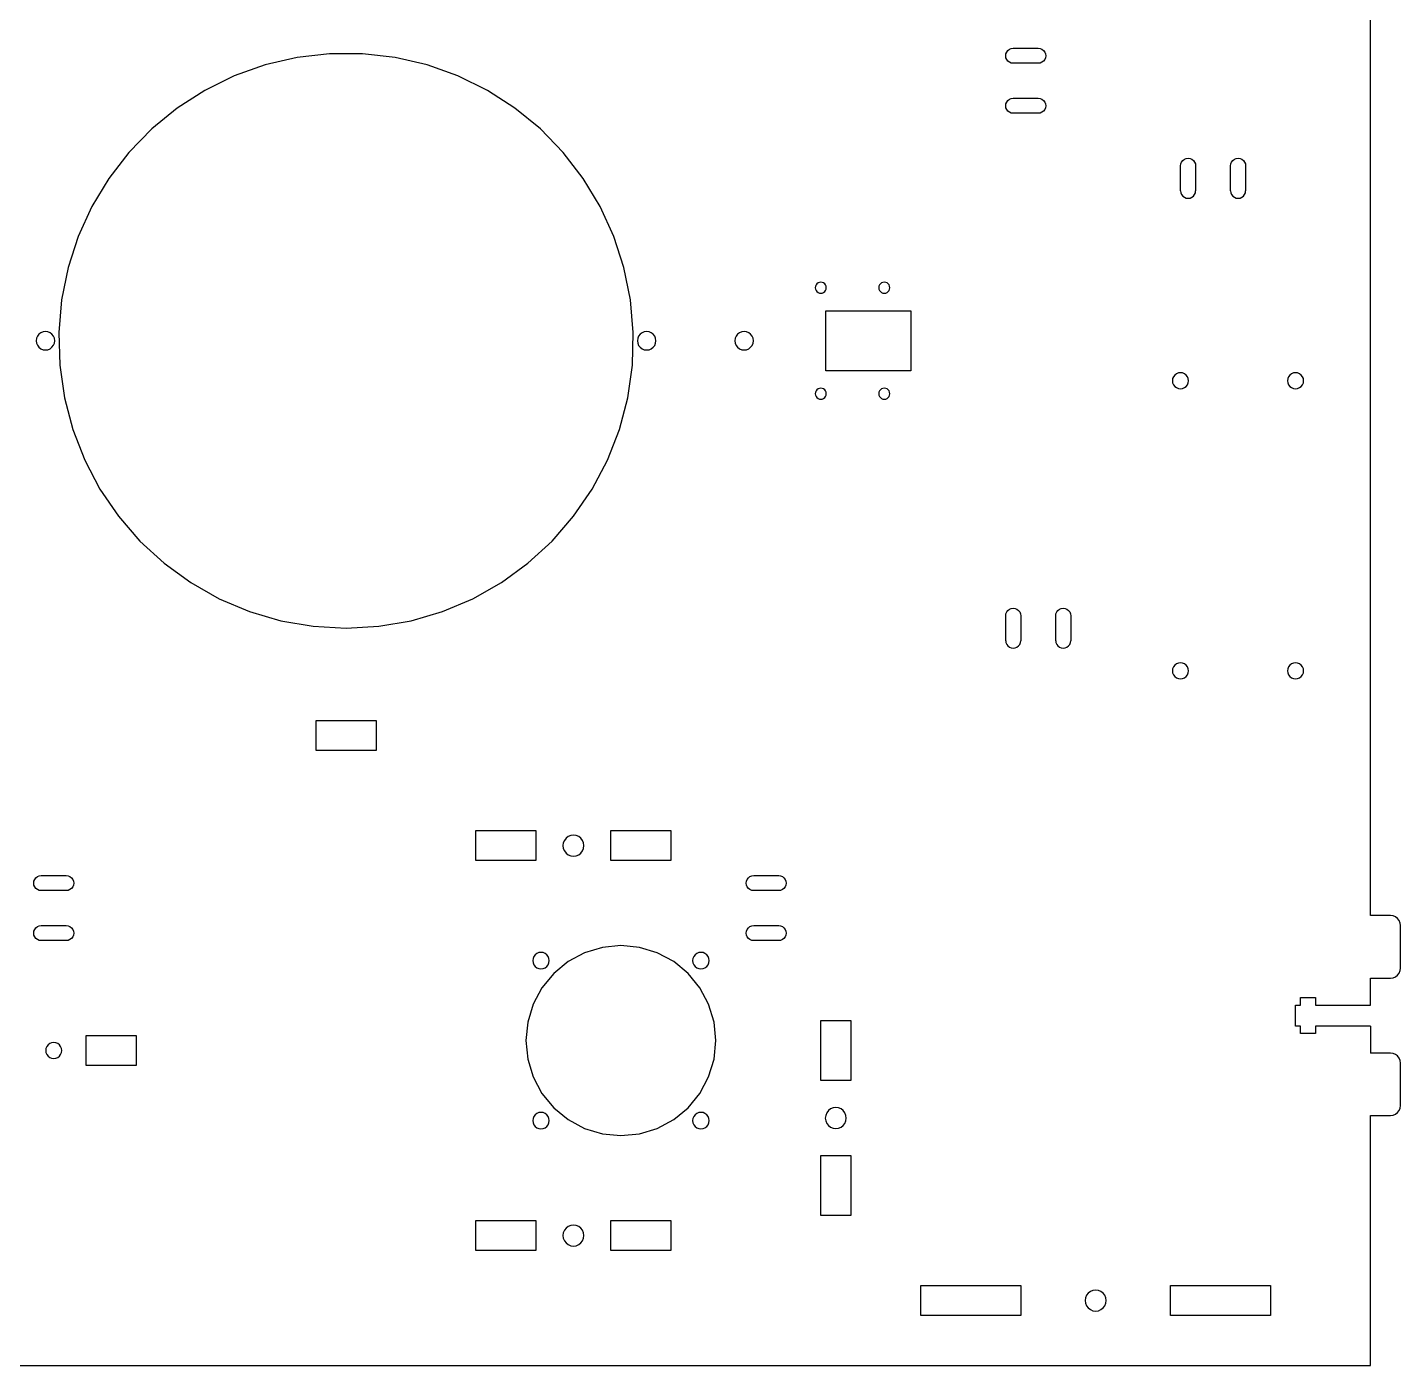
# Model space of a CAD drawing. Header units: metres. Extents: x 1328 to 1750, y -1560 to -1144.
# Drawn here: x 1475.1 to 1749.9, y -1559.9 to -1292.3 of the extents above; entities that cross this region are included whole.
import ezdxf

# ---------------------------------------------------------------- set-up
doc = ezdxf.new("R2010")
doc.units = ezdxf.units.M

msp = doc.modelspace()

# ---------------------------------------------------------------- linework, layer by layer
for p, q in [((1743.9, -1469.92, 0), (1743.9, -1239.92, 0)), ((1671.34, -1296.86, 0), (1671.65, -1296.62, 0)), ((1671.65, -1296.62, 0), (1672.01, -1296.47, 0)), ((1672.01, -1296.47, 0), (1672.4, -1296.42, 0)), ((1672.4, -1296.42, 0), (1677.4, -1296.42, 0)), ((1677.4, -1296.42, 0), (1677.79, -1296.47, 0)), ((1677.79, -1296.47, 0), (1678.15, -1296.62, 0)), ((1678.15, -1296.62, 0), (1678.46, -1296.86, 0)), ((1529.09, -1298.26, 0), (1522.7, -1299.75, 0)), ((1535.62, -1297.51, 0), (1529.09, -1298.26, 0)), ((1542.18, -1297.51, 0), (1535.62, -1297.51, 0)), ((1548.71, -1298.26, 0), (1542.18, -1297.51, 0)), ((1555.1, -1299.75, 0), (1548.71, -1298.26, 0)), ((1670.9, -1297.92, 0), (1670.95, -1297.53, 0)), ((1670.95, -1298.31, 0), (1670.9, -1297.92, 0)), ((1670.95, -1297.53, 0), (1671.1, -1297.17, 0)), ((1671.1, -1298.67, 0), (1670.95, -1298.31, 0)), ((1671.1, -1297.17, 0), (1671.34, -1296.86, 0)), ((1671.34, -1298.98, 0), (1671.1, -1298.67, 0)), ((1671.65, -1299.22, 0), (1671.34, -1298.98, 0)), ((1672.01, -1299.37, 0), (1671.65, -1299.22, 0)), ((1672.4, -1299.42, 0), (1672.01, -1299.37, 0)), ((1677.4, -1299.42, 0), (1672.4, -1299.42, 0)), ((1677.79, -1299.37, 0), (1677.4, -1299.42, 0)), ((1678.15, -1299.22, 0), (1677.79, -1299.37, 0)), ((1678.46, -1298.98, 0), (1678.15, -1299.22, 0)), ((1678.46, -1296.86, 0), (1678.7, -1297.17, 0)), ((1678.7, -1298.67, 0), (1678.46, -1298.98, 0)), ((1678.7, -1297.17, 0), (1678.85, -1297.53, 0)), ((1678.85, -1298.31, 0), (1678.7, -1298.67, 0)), ((1678.85, -1297.53, 0), (1678.9, -1297.92, 0)), ((1678.9, -1297.92, 0), (1678.85, -1298.31, 0)), ((1516.52, -1301.95, 0), (1510.63, -1304.85, 0)), ((1522.7, -1299.75, 0), (1516.52, -1301.95, 0)), ((1561.28, -1301.95, 0), (1555.1, -1299.75, 0)), ((1567.17, -1304.85, 0), (1561.28, -1301.95, 0)), ((1510.63, -1304.85, 0), (1505.1, -1308.4, 0)), ((1572.7, -1308.4, 0), (1567.17, -1304.85, 0)), ((1670.9, -1307.92, 0), (1670.95, -1307.53, 0)), ((1670.95, -1307.53, 0), (1671.1, -1307.17, 0)), ((1671.1, -1307.17, 0), (1671.34, -1306.86, 0)), ((1671.34, -1306.86, 0), (1671.65, -1306.62, 0)), ((1671.65, -1306.62, 0), (1672.01, -1306.47, 0)), ((1672.01, -1306.47, 0), (1672.4, -1306.42, 0)), ((1672.4, -1306.42, 0), (1677.4, -1306.42, 0)), ((1677.4, -1306.42, 0), (1677.79, -1306.47, 0)), ((1677.79, -1306.47, 0), (1678.15, -1306.62, 0)), ((1678.15, -1306.62, 0), (1678.46, -1306.86, 0)), ((1678.46, -1306.86, 0), (1678.7, -1307.17, 0)), ((1678.7, -1307.17, 0), (1678.85, -1307.53, 0)), ((1678.85, -1307.53, 0), (1678.9, -1307.92, 0)), ((1505.1, -1308.4, 0), (1500.02, -1312.55, 0)), ((1577.78, -1312.55, 0), (1572.7, -1308.4, 0)), ((1670.95, -1308.31, 0), (1670.9, -1307.92, 0)), ((1671.1, -1308.67, 0), (1670.95, -1308.31, 0)), ((1671.34, -1308.98, 0), (1671.1, -1308.67, 0)), ((1671.65, -1309.22, 0), (1671.34, -1308.98, 0)), ((1672.01, -1309.37, 0), (1671.65, -1309.22, 0)), ((1672.4, -1309.42, 0), (1672.01, -1309.37, 0)), ((1677.4, -1309.42, 0), (1672.4, -1309.42, 0)), ((1677.79, -1309.37, 0), (1677.4, -1309.42, 0)), ((1678.15, -1309.22, 0), (1677.79, -1309.37, 0)), ((1678.46, -1308.98, 0), (1678.15, -1309.22, 0)), ((1678.7, -1308.67, 0), (1678.46, -1308.98, 0)), ((1678.85, -1308.31, 0), (1678.7, -1308.67, 0)), ((1678.9, -1307.92, 0), (1678.85, -1308.31, 0)), ((1500.02, -1312.55, 0), (1495.44, -1317.26, 0)), ((1582.36, -1317.26, 0), (1577.78, -1312.55, 0)), ((1495.44, -1317.26, 0), (1491.44, -1322.46)), ((1586.36, -1322.46, 0), (1582.36, -1317.26, 0)), ((1706.34, -1318.86, 0), (1706.65, -1318.62, 0)), ((1706.65, -1318.62, 0), (1707.01, -1318.47, 0)), ((1707.01, -1318.47, 0), (1707.4, -1318.42, 0)), ((1707.4, -1318.42, 0), (1707.79, -1318.47, 0)), ((1707.79, -1318.47, 0), (1708.15, -1318.62, 0)), ((1708.15, -1318.62, 0), (1708.46, -1318.86, 0)), ((1716.34, -1318.86, 0), (1716.65, -1318.62, 0)), ((1716.65, -1318.62, 0), (1717.01, -1318.47, 0)), ((1717.01, -1318.47, 0), (1717.4, -1318.42, 0)), ((1717.4, -1318.42, 0), (1717.79, -1318.47, 0)), ((1717.79, -1318.47, 0), (1718.15, -1318.62, 0)), ((1718.15, -1318.62, 0), (1718.46, -1318.86, 0)), ((1705.9, -1319.92, 0), (1705.95, -1319.53, 0)), ((1705.9, -1324.92, 0), (1705.9, -1319.92, 0)), ((1705.95, -1319.53, 0), (1706.1, -1319.17, 0)), ((1706.1, -1319.17, 0), (1706.34, -1318.86, 0)), ((1708.46, -1318.86, 0), (1708.7, -1319.17, 0)), ((1708.7, -1319.17, 0), (1708.85, -1319.53, 0)), ((1708.85, -1319.53, 0), (1708.9, -1319.92, 0)), ((1708.9, -1319.92, 0), (1708.9, -1324.92, 0)), ((1715.9, -1319.92, 0), (1715.95, -1319.53, 0)), ((1715.9, -1324.92, 0), (1715.9, -1319.92, 0)), ((1715.95, -1319.53, 0), (1716.1, -1319.17, 0)), ((1716.1, -1319.17, 0), (1716.34, -1318.86, 0)), ((1718.46, -1318.86, 0), (1718.7, -1319.17, 0)), ((1718.7, -1319.17, 0), (1718.85, -1319.53, 0)), ((1718.85, -1319.53, 0), (1718.9, -1319.92, 0)), ((1718.9, -1319.92, 0), (1718.9, -1324.92, 0)), ((1491.44, -1322.46), (1488.05, -1328.08)), ((1589.75, -1328.08, 0), (1586.36, -1322.46, 0)), ((1705.9, -1324.92, 0), (1705.95, -1325.31, 0)), ((1705.95, -1325.31, 0), (1706.1, -1325.67, 0)), ((1706.1, -1325.67, 0), (1706.34, -1325.98, 0)), ((1706.34, -1325.98, 0), (1706.65, -1326.22, 0)), ((1706.65, -1326.22, 0), (1707.01, -1326.37, 0)), ((1707.01, -1326.37, 0), (1707.4, -1326.42, 0)), ((1707.4, -1326.42, 0), (1707.79, -1326.37, 0)), ((1707.79, -1326.37, 0), (1708.15, -1326.22, 0)), ((1708.15, -1326.22, 0), (1708.46, -1325.98, 0)), ((1708.46, -1325.98, 0), (1708.7, -1325.67, 0)), ((1708.7, -1325.67, 0), (1708.85, -1325.31, 0)), ((1708.85, -1325.31, 0), (1708.9, -1324.92, 0)), ((1715.9, -1324.92, 0), (1715.95, -1325.31, 0)), ((1715.95, -1325.31, 0), (1716.1, -1325.67, 0)), ((1716.1, -1325.67, 0), (1716.34, -1325.98, 0)), ((1716.34, -1325.98, 0), (1716.65, -1326.22, 0)), ((1716.65, -1326.22, 0), (1717.01, -1326.37, 0)), ((1717.01, -1326.37, 0), (1717.4, -1326.42, 0)), ((1717.4, -1326.42, 0), (1717.79, -1326.37, 0)), ((1717.79, -1326.37, 0), (1718.15, -1326.22, 0)), ((1718.15, -1326.22, 0), (1718.46, -1325.98, 0)), ((1718.46, -1325.98, 0), (1718.7, -1325.67, 0)), ((1718.7, -1325.67, 0), (1718.85, -1325.31, 0)), ((1718.85, -1325.31, 0), (1718.9, -1324.92, 0)), ((1488.05, -1328.08), (1485.32, -1334.06)), ((1592.48, -1334.06, 0), (1589.75, -1328.08, 0)), ((1485.32, -1334.06), (1483.29, -1340.3)), ((1594.51, -1340.3, 0), (1592.48, -1334.06, 0)), ((1483.29, -1340.3), (1481.99, -1346.73)), ((1595.81, -1346.73, 0), (1594.51, -1340.3, 0)), ((1633.35, -1343.36, 0), (1633.12, -1343.54, 0)), ((1633.62, -1343.25, 0), (1633.35, -1343.36, 0)), ((1633.9, -1343.22, 0), (1633.62, -1343.25, 0)), ((1634.18, -1343.25, 0), (1633.9, -1343.22, 0)), ((1634.45, -1343.36, 0), (1634.18, -1343.25, 0)), ((1634.68, -1343.54, 0), (1634.45, -1343.36, 0)), ((1646.05, -1343.36, 0), (1645.82, -1343.54, 0)), ((1646.32, -1343.25, 0), (1646.05, -1343.36, 0)), ((1646.6, -1343.22, 0), (1646.32, -1343.25, 0)), ((1646.88, -1343.25, 0), (1646.6, -1343.22, 0)), ((1647.15, -1343.36, 0), (1646.88, -1343.25, 0)), ((1647.38, -1343.54, 0), (1647.15, -1343.36, 0)), ((1632.84, -1344.03, 0), (1632.8, -1344.32, 0)), ((1632.8, -1344.32, 0), (1632.84, -1344.6, 0)), ((1632.95, -1343.77, 0), (1632.84, -1344.03, 0)), ((1632.84, -1344.6, 0), (1632.95, -1344.87, 0)), ((1633.12, -1343.54, 0), (1632.95, -1343.77, 0)), ((1632.95, -1344.87, 0), (1633.12, -1345.09, 0)), ((1633.12, -1345.09, 0), (1633.35, -1345.27, 0)), ((1633.35, -1345.27, 0), (1633.62, -1345.38, 0)), ((1633.62, -1345.38, 0), (1633.9, -1345.42, 0)), ((1633.9, -1345.42, 0), (1634.18, -1345.38, 0)), ((1634.18, -1345.38, 0), (1634.45, -1345.27, 0)), ((1634.45, -1345.27, 0), (1634.68, -1345.09, 0)), ((1634.85, -1343.77, 0), (1634.68, -1343.54, 0)), ((1634.68, -1345.09, 0), (1634.85, -1344.87, 0)), ((1634.96, -1344.03, 0), (1634.85, -1343.77, 0)), ((1634.85, -1344.87, 0), (1634.96, -1344.6, 0)), ((1635, -1344.32, 0), (1634.96, -1344.03, 0)), ((1634.96, -1344.6, 0), (1635, -1344.32, 0)), ((1645.54, -1344.03, 0), (1645.5, -1344.32, 0)), ((1645.5, -1344.32, 0), (1645.54, -1344.6, 0)), ((1645.65, -1343.77, 0), (1645.54, -1344.03, 0)), ((1645.54, -1344.6, 0), (1645.65, -1344.87, 0)), ((1645.82, -1343.54, 0), (1645.65, -1343.77, 0)), ((1645.65, -1344.87, 0), (1645.82, -1345.09, 0)), ((1645.82, -1345.09, 0), (1646.05, -1345.27, 0)), ((1646.05, -1345.27, 0), (1646.32, -1345.38, 0)), ((1646.32, -1345.38, 0), (1646.6, -1345.42, 0)), ((1646.6, -1345.42, 0), (1646.88, -1345.38, 0)), ((1646.88, -1345.38, 0), (1647.15, -1345.27, 0)), ((1647.15, -1345.27, 0), (1647.38, -1345.09, 0)), ((1647.55, -1343.77, 0), (1647.38, -1343.54, 0)), ((1647.38, -1345.09, 0), (1647.55, -1344.87, 0)), ((1647.66, -1344.03, 0), (1647.55, -1343.77, 0)), ((1647.55, -1344.87, 0), (1647.66, -1344.6, 0)), ((1647.7, -1344.32, 0), (1647.66, -1344.03, 0)), ((1647.66, -1344.6, 0), (1647.7, -1344.32, 0)), ((1481.99, -1346.73), (1481.42, -1353.28)), ((1596.38, -1353.28, 0), (1595.81, -1346.73, 0)), ((1634.9, -1360.92, 0), (1634.9, -1348.92, 0)), ((1634.9, -1348.92, 0), (1651.9, -1348.92, 0)), ((1651.9, -1348.92, 0), (1651.9, -1360.92, 0)), ((1476.96, -1354.44), (1476.89, -1354.92)), ((1477.14, -1353.99), (1476.96, -1354.44)), ((1477.44, -1353.6), (1477.14, -1353.99)), ((1477.82, -1353.31), (1477.44, -1353.6)), ((1478.27, -1353.12), (1477.82, -1353.31)), ((1478.75, -1353.06), (1478.27, -1353.12)), ((1479.23, -1353.12), (1478.75, -1353.06)), ((1479.68, -1353.31), (1479.23, -1353.12)), ((1480.06, -1353.6), (1479.68, -1353.31)), ((1480.36, -1353.99), (1480.06, -1353.6)), ((1480.54, -1354.44), (1480.36, -1353.99)), ((1480.61, -1354.92), (1480.54, -1354.44)), ((1481.42, -1353.28), (1481.61, -1359.84)), ((1596.19, -1359.84, 0), (1596.38, -1353.28, 0)), ((1597.26, -1354.44, 0), (1597.19, -1354.92, 0)), ((1597.44, -1353.99, 0), (1597.26, -1354.44, 0)), ((1597.74, -1353.61, 0), (1597.44, -1353.99, 0)), ((1598.12, -1353.31, 0), (1597.74, -1353.61, 0)), ((1598.57, -1353.13, 0), (1598.12, -1353.31, 0)), ((1599.05, -1353.06, 0), (1598.57, -1353.13, 0)), ((1599.53, -1353.13, 0), (1599.05, -1353.06, 0)), ((1599.98, -1353.31, 0), (1599.53, -1353.13, 0)), ((1600.36, -1353.61, 0), (1599.98, -1353.31, 0)), ((1600.66, -1353.99, 0), (1600.36, -1353.61, 0)), ((1600.84, -1354.44, 0), (1600.66, -1353.99, 0)), ((1600.91, -1354.92, 0), (1600.84, -1354.44, 0)), ((1616.76, -1354.44, 0), (1616.69, -1354.92, 0)), ((1616.94, -1353.99, 0), (1616.76, -1354.44, 0)), ((1617.24, -1353.61, 0), (1616.94, -1353.99, 0)), ((1617.62, -1353.31, 0), (1617.24, -1353.61, 0)), ((1618.07, -1353.13, 0), (1617.62, -1353.31, 0)), ((1618.55, -1353.06, 0), (1618.07, -1353.13, 0)), ((1619.03, -1353.13, 0), (1618.55, -1353.06, 0)), ((1619.48, -1353.31, 0), (1619.03, -1353.13, 0)), ((1619.86, -1353.61, 0), (1619.48, -1353.31, 0)), ((1620.16, -1353.99, 0), (1619.86, -1353.61, 0)), ((1620.34, -1354.44, 0), (1620.16, -1353.99, 0)), ((1620.41, -1354.92, 0), (1620.34, -1354.44, 0)), ((1476.89, -1354.92), (1476.96, -1355.4)), ((1476.96, -1355.4), (1477.14, -1355.84)), ((1477.14, -1355.84), (1477.44, -1356.23)), ((1477.44, -1356.23), (1477.82, -1356.52)), ((1477.82, -1356.52), (1478.27, -1356.71)), ((1478.27, -1356.71), (1478.75, -1356.77)), ((1478.75, -1356.77), (1479.23, -1356.71)), ((1479.23, -1356.71), (1479.68, -1356.52)), ((1479.68, -1356.52), (1480.06, -1356.23)), ((1480.06, -1356.23), (1480.36, -1355.84)), ((1480.36, -1355.84), (1480.54, -1355.4)), ((1480.54, -1355.4), (1480.61, -1354.92)), ((1597.19, -1354.92, 0), (1597.26, -1355.4, 0)), ((1597.26, -1355.4, 0), (1597.44, -1355.85, 0)), ((1597.44, -1355.85, 0), (1597.74, -1356.23, 0)), ((1597.74, -1356.23, 0), (1598.12, -1356.53, 0)), ((1598.12, -1356.53, 0), (1598.57, -1356.71, 0)), ((1598.57, -1356.71, 0), (1599.05, -1356.77, 0)), ((1599.05, -1356.77, 0), (1599.53, -1356.71, 0)), ((1599.53, -1356.71, 0), (1599.98, -1356.53, 0)), ((1599.98, -1356.53, 0), (1600.36, -1356.23, 0)), ((1600.36, -1356.23, 0), (1600.66, -1355.85, 0)), ((1600.66, -1355.85, 0), (1600.84, -1355.4, 0)), ((1600.84, -1355.4, 0), (1600.91, -1354.92, 0)), ((1616.69, -1354.92, 0), (1616.76, -1355.4, 0)), ((1616.76, -1355.4, 0), (1616.94, -1355.85, 0)), ((1616.94, -1355.85, 0), (1617.24, -1356.23, 0)), ((1617.24, -1356.23, 0), (1617.62, -1356.53, 0)), ((1617.62, -1356.53, 0), (1618.07, -1356.71, 0)), ((1618.07, -1356.71, 0), (1618.55, -1356.77, 0)), ((1618.55, -1356.77, 0), (1619.03, -1356.71, 0)), ((1619.03, -1356.71, 0), (1619.48, -1356.53, 0)), ((1619.48, -1356.53, 0), (1619.86, -1356.23, 0)), ((1619.86, -1356.23, 0), (1620.16, -1355.85, 0)), ((1620.16, -1355.85, 0), (1620.34, -1355.4, 0)), ((1620.34, -1355.4, 0), (1620.41, -1354.92, 0)), ((1481.61, -1359.84), (1482.55, -1366.34)), ((1595.25, -1366.34, 0), (1596.19, -1359.84, 0)), ((1651.9, -1360.92, 0), (1634.9, -1360.92, 0)), ((1704.3, -1362.5, 0), (1704.25, -1362.92, 0)), ((1704.46, -1362.12, 0), (1704.3, -1362.5, 0)), ((1704.72, -1361.79, 0), (1704.46, -1362.12, 0)), ((1705.05, -1361.53, 0), (1704.72, -1361.79, 0)), ((1705.44, -1361.37, 0), (1705.05, -1361.53, 0)), ((1705.85, -1361.32, 0), (1705.44, -1361.37, 0)), ((1706.26, -1361.37, 0), (1705.85, -1361.32, 0)), ((1706.65, -1361.53, 0), (1706.26, -1361.37, 0)), ((1706.98, -1361.79, 0), (1706.65, -1361.53, 0)), ((1707.24, -1362.12, 0), (1706.98, -1361.79, 0)), ((1707.4, -1362.5, 0), (1707.24, -1362.12, 0)), ((1707.45, -1362.92, 0), (1707.4, -1362.5, 0)), ((1727.35, -1362.5, 0), (1727.3, -1362.92, 0)), ((1727.51, -1362.12, 0), (1727.35, -1362.5, 0)), ((1727.77, -1361.79, 0), (1727.51, -1362.12, 0)), ((1728.1, -1361.53, 0), (1727.77, -1361.79, 0)), ((1728.49, -1361.37, 0), (1728.1, -1361.53, 0)), ((1728.9, -1361.32, 0), (1728.49, -1361.37, 0)), ((1729.31, -1361.37, 0), (1728.9, -1361.32, 0)), ((1729.7, -1361.53, 0), (1729.31, -1361.37, 0)), ((1730.03, -1361.79, 0), (1729.7, -1361.53, 0)), ((1730.29, -1362.12, 0), (1730.03, -1361.79, 0)), ((1730.45, -1362.5, 0), (1730.29, -1362.12, 0)), ((1730.5, -1362.92, 0), (1730.45, -1362.5, 0)), ((1632.84, -1365.23, 0), (1632.8, -1365.52, 0)), ((1632.95, -1364.97, 0), (1632.84, -1365.23, 0)), ((1633.12, -1364.74, 0), (1632.95, -1364.97, 0)), ((1633.35, -1364.56, 0), (1633.12, -1364.74, 0)), ((1633.62, -1364.45, 0), (1633.35, -1364.56, 0)), ((1633.9, -1364.42, 0), (1633.62, -1364.45, 0)), ((1634.18, -1364.45, 0), (1633.9, -1364.42, 0)), ((1634.45, -1364.56, 0), (1634.18, -1364.45, 0)), ((1634.68, -1364.74, 0), (1634.45, -1364.56, 0)), ((1634.85, -1364.97, 0), (1634.68, -1364.74, 0)), ((1634.96, -1365.23, 0), (1634.85, -1364.97, 0)), ((1635, -1365.52, 0), (1634.96, -1365.23, 0)), ((1645.54, -1365.23, 0), (1645.5, -1365.52, 0)), ((1645.65, -1364.97, 0), (1645.54, -1365.23, 0)), ((1645.82, -1364.74, 0), (1645.65, -1364.97, 0)), ((1646.05, -1364.56, 0), (1645.82, -1364.74, 0)), ((1646.32, -1364.45, 0), (1646.05, -1364.56, 0)), ((1646.6, -1364.42, 0), (1646.32, -1364.45, 0)), ((1646.88, -1364.45, 0), (1646.6, -1364.42, 0)), ((1647.15, -1364.56, 0), (1646.88, -1364.45, 0)), ((1647.38, -1364.74, 0), (1647.15, -1364.56, 0)), ((1647.55, -1364.97, 0), (1647.38, -1364.74, 0)), ((1647.66, -1365.23, 0), (1647.55, -1364.97, 0)), ((1647.7, -1365.52, 0), (1647.66, -1365.23, 0)), ((1704.25, -1362.92, 0), (1704.3, -1363.33, 0)), ((1704.3, -1363.33, 0), (1704.46, -1363.72, 0)), ((1704.46, -1363.72, 0), (1704.72, -1364.05, 0)), ((1704.72, -1364.05, 0), (1705.05, -1364.3, 0)), ((1705.05, -1364.3, 0), (1705.44, -1364.46, 0)), ((1705.44, -1364.46, 0), (1705.85, -1364.52, 0)), ((1705.85, -1364.52, 0), (1706.26, -1364.46, 0)), ((1706.26, -1364.46, 0), (1706.65, -1364.3, 0)), ((1706.65, -1364.3, 0), (1706.98, -1364.05, 0)), ((1706.98, -1364.05, 0), (1707.24, -1363.72, 0)), ((1707.24, -1363.72, 0), (1707.4, -1363.33, 0)), ((1707.4, -1363.33, 0), (1707.45, -1362.92, 0)), ((1727.3, -1362.92, 0), (1727.35, -1363.33, 0)), ((1727.35, -1363.33, 0), (1727.51, -1363.72, 0)), ((1727.51, -1363.72, 0), (1727.77, -1364.05, 0)), ((1727.77, -1364.05, 0), (1728.1, -1364.3, 0)), ((1728.1, -1364.3, 0), (1728.49, -1364.46, 0)), ((1728.49, -1364.46, 0), (1728.9, -1364.52, 0)), ((1728.9, -1364.52, 0), (1729.31, -1364.46, 0)), ((1729.31, -1364.46, 0), (1729.7, -1364.3, 0)), ((1729.7, -1364.3, 0), (1730.03, -1364.05, 0)), ((1730.03, -1364.05, 0), (1730.29, -1363.72, 0)), ((1730.29, -1363.72, 0), (1730.45, -1363.33, 0)), ((1730.45, -1363.33, 0), (1730.5, -1362.92, 0)), ((1482.55, -1366.34), (1484.21, -1372.69)), ((1593.59, -1372.69, 0), (1595.25, -1366.34, 0)), ((1632.8, -1365.52, 0), (1632.84, -1365.8, 0)), ((1632.84, -1365.8, 0), (1632.95, -1366.07, 0)), ((1632.95, -1366.07, 0), (1633.12, -1366.29, 0)), ((1633.12, -1366.29, 0), (1633.35, -1366.47, 0)), ((1633.35, -1366.47, 0), (1633.62, -1366.58, 0)), ((1633.62, -1366.58, 0), (1633.9, -1366.62, 0)), ((1633.9, -1366.62, 0), (1634.18, -1366.58, 0)), ((1634.18, -1366.58, 0), (1634.45, -1366.47, 0)), ((1634.45, -1366.47, 0), (1634.68, -1366.29, 0)), ((1634.68, -1366.29, 0), (1634.85, -1366.07, 0)), ((1634.85, -1366.07, 0), (1634.96, -1365.8, 0)), ((1634.96, -1365.8, 0), (1635, -1365.52, 0)), ((1645.5, -1365.52, 0), (1645.54, -1365.8, 0)), ((1645.54, -1365.8, 0), (1645.65, -1366.07, 0)), ((1645.65, -1366.07, 0), (1645.82, -1366.29, 0)), ((1645.82, -1366.29, 0), (1646.05, -1366.47, 0)), ((1646.05, -1366.47, 0), (1646.32, -1366.58, 0)), ((1646.32, -1366.58, 0), (1646.6, -1366.62, 0)), ((1646.6, -1366.62, 0), (1646.88, -1366.58, 0)), ((1646.88, -1366.58, 0), (1647.15, -1366.47, 0)), ((1647.15, -1366.47, 0), (1647.38, -1366.29, 0)), ((1647.38, -1366.29, 0), (1647.55, -1366.07, 0)), ((1647.55, -1366.07, 0), (1647.66, -1365.8, 0)), ((1647.66, -1365.8, 0), (1647.7, -1365.52, 0)), ((1484.21, -1372.69), (1486.6, -1378.8)), ((1591.2, -1378.8, 0), (1593.59, -1372.69, 0)), ((1486.6, -1378.8), (1489.66, -1384.61)), ((1588.14, -1384.61, 0), (1591.2, -1378.8, 0)), ((1489.66, -1384.61), (1493.37, -1390.03, 0)), ((1584.43, -1390.03, 0), (1588.14, -1384.61, 0)), ((1493.37, -1390.03, 0), (1497.66, -1394.99, 0)), ((1580.14, -1394.99, 0), (1584.43, -1390.03, 0)), ((1497.66, -1394.99, 0), (1502.5, -1399.43, 0)), ((1575.3, -1399.43, 0), (1580.14, -1394.99, 0)), ((1502.5, -1399.43, 0), (1507.81, -1403.29, 0)), ((1569.99, -1403.29, 0), (1575.3, -1399.43, 0)), ((1507.81, -1403.29, 0), (1513.53, -1406.52, 0)), ((1564.27, -1406.52, 0), (1569.99, -1403.29, 0)), ((1513.53, -1406.52, 0), (1519.58, -1409.07, 0)), ((1558.22, -1409.07, 0), (1564.27, -1406.52, 0)), ((1519.58, -1409.07, 0), (1525.88, -1410.92, 0)), ((1551.92, -1410.92, 0), (1558.22, -1409.07, 0)), ((1670.95, -1409.53, 0), (1671.1, -1409.17, 0)), ((1671.1, -1409.17, 0), (1671.34, -1408.86, 0)), ((1671.34, -1408.86, 0), (1671.65, -1408.62, 0)), ((1671.65, -1408.62, 0), (1672.01, -1408.47, 0)), ((1672.01, -1408.47, 0), (1672.4, -1408.42, 0)), ((1672.4, -1408.42, 0), (1672.79, -1408.47, 0)), ((1672.79, -1408.47, 0), (1673.15, -1408.62, 0)), ((1673.15, -1408.62, 0), (1673.46, -1408.86, 0)), ((1673.46, -1408.86, 0), (1673.7, -1409.17, 0)), ((1673.7, -1409.17, 0), (1673.85, -1409.53, 0)), ((1680.95, -1409.53, 0), (1681.1, -1409.17, 0)), ((1681.1, -1409.17, 0), (1681.34, -1408.86, 0)), ((1681.34, -1408.86, 0), (1681.65, -1408.62, 0)), ((1681.65, -1408.62, 0), (1682.01, -1408.47, 0)), ((1682.01, -1408.47, 0), (1682.4, -1408.42, 0)), ((1682.4, -1408.42, 0), (1682.79, -1408.47, 0)), ((1682.79, -1408.47, 0), (1683.15, -1408.62, 0)), ((1683.15, -1408.62, 0), (1683.46, -1408.86, 0)), ((1683.46, -1408.86, 0), (1683.7, -1409.17, 0)), ((1683.7, -1409.17, 0), (1683.85, -1409.53, 0)), ((1525.88, -1410.92, 0), (1532.35, -1412.04, 0)), ((1532.35, -1412.04, 0), (1538.9, -1412.42, 0)), ((1538.9, -1412.42, 0), (1545.45, -1412.04, 0)), ((1545.45, -1412.04, 0), (1551.92, -1410.92, 0)), ((1670.9, -1409.92, 0), (1670.95, -1409.53, 0)), ((1670.9, -1414.92, 0), (1670.9, -1409.92, 0)), ((1673.85, -1409.53, 0), (1673.9, -1409.92, 0)), ((1673.9, -1409.92, 0), (1673.9, -1414.92, 0)), ((1680.9, -1409.92, 0), (1680.95, -1409.53, 0)), ((1680.9, -1414.92, 0), (1680.9, -1409.92, 0)), ((1683.85, -1409.53, 0), (1683.9, -1409.92, 0)), ((1683.9, -1409.92, 0), (1683.9, -1414.92, 0)), ((1670.9, -1414.92, 0), (1670.95, -1415.31, 0)), ((1673.85, -1415.31, 0), (1673.9, -1414.92, 0)), ((1680.9, -1414.92, 0), (1680.95, -1415.31, 0)), ((1683.85, -1415.31, 0), (1683.9, -1414.92, 0)), ((1670.95, -1415.31, 0), (1671.1, -1415.67, 0)), ((1671.1, -1415.67, 0), (1671.34, -1415.98, 0)), ((1671.34, -1415.98, 0), (1671.65, -1416.22, 0)), ((1671.65, -1416.22, 0), (1672.01, -1416.37, 0)), ((1672.01, -1416.37, 0), (1672.4, -1416.42, 0)), ((1672.4, -1416.42, 0), (1672.79, -1416.37, 0)), ((1672.79, -1416.37, 0), (1673.15, -1416.22, 0)), ((1673.15, -1416.22, 0), (1673.46, -1415.98, 0)), ((1673.46, -1415.98, 0), (1673.7, -1415.67, 0)), ((1673.7, -1415.67, 0), (1673.85, -1415.31, 0)), ((1680.95, -1415.31, 0), (1681.1, -1415.67, 0)), ((1681.1, -1415.67, 0), (1681.34, -1415.98, 0)), ((1681.34, -1415.98, 0), (1681.65, -1416.22, 0)), ((1681.65, -1416.22, 0), (1682.01, -1416.37, 0)), ((1682.01, -1416.37, 0), (1682.4, -1416.42, 0)), ((1682.4, -1416.42, 0), (1682.79, -1416.37, 0)), ((1682.79, -1416.37, 0), (1683.15, -1416.22, 0)), ((1683.15, -1416.22, 0), (1683.46, -1415.98, 0)), ((1683.46, -1415.98, 0), (1683.7, -1415.67, 0)), ((1683.7, -1415.67, 0), (1683.85, -1415.31, 0)), ((1704.46, -1420.17, 0), (1704.3, -1420.55, 0)), ((1704.72, -1419.84, 0), (1704.46, -1420.17, 0)), ((1705.05, -1419.58, 0), (1704.72, -1419.84, 0)), ((1705.44, -1419.42, 0), (1705.05, -1419.58, 0)), ((1705.85, -1419.37, 0), (1705.44, -1419.42, 0)), ((1706.26, -1419.42, 0), (1705.85, -1419.37, 0)), ((1706.65, -1419.58, 0), (1706.26, -1419.42, 0)), ((1706.98, -1419.84, 0), (1706.65, -1419.58, 0)), ((1707.24, -1420.17, 0), (1706.98, -1419.84, 0)), ((1707.4, -1420.55, 0), (1707.24, -1420.17, 0)), ((1727.51, -1420.17, 0), (1727.35, -1420.55, 0)), ((1727.77, -1419.84, 0), (1727.51, -1420.17, 0)), ((1728.1, -1419.58, 0), (1727.77, -1419.84, 0)), ((1728.49, -1419.42, 0), (1728.1, -1419.58, 0)), ((1728.9, -1419.37, 0), (1728.49, -1419.42, 0)), ((1729.31, -1419.42, 0), (1728.9, -1419.37, 0)), ((1729.7, -1419.58, 0), (1729.31, -1419.42, 0)), ((1730.03, -1419.84, 0), (1729.7, -1419.58, 0)), ((1730.29, -1420.17, 0), (1730.03, -1419.84, 0)), ((1730.45, -1420.55, 0), (1730.29, -1420.17, 0)), ((1704.3, -1420.55, 0), (1704.25, -1420.97, 0)), ((1704.25, -1420.97, 0), (1704.3, -1421.38, 0)), ((1704.3, -1421.38, 0), (1704.46, -1421.77, 0)), ((1704.46, -1421.77, 0), (1704.72, -1422.1, 0)), ((1704.72, -1422.1, 0), (1705.05, -1422.35, 0)), ((1705.05, -1422.35, 0), (1705.44, -1422.51, 0)), ((1705.44, -1422.51, 0), (1705.85, -1422.57, 0)), ((1705.85, -1422.57, 0), (1706.26, -1422.51, 0)), ((1706.26, -1422.51, 0), (1706.65, -1422.35, 0)), ((1706.65, -1422.35, 0), (1706.98, -1422.1, 0)), ((1706.98, -1422.1, 0), (1707.24, -1421.77, 0)), ((1707.24, -1421.77, 0), (1707.4, -1421.38, 0)), ((1707.45, -1420.97, 0), (1707.4, -1420.55, 0)), ((1707.4, -1421.38, 0), (1707.45, -1420.97, 0)), ((1727.35, -1420.55, 0), (1727.3, -1420.97, 0)), ((1727.3, -1420.97, 0), (1727.35, -1421.38, 0)), ((1727.35, -1421.38, 0), (1727.51, -1421.77, 0)), ((1727.51, -1421.77, 0), (1727.77, -1422.1, 0)), ((1727.77, -1422.1, 0), (1728.1, -1422.35, 0)), ((1728.1, -1422.35, 0), (1728.49, -1422.51, 0)), ((1728.49, -1422.51, 0), (1728.9, -1422.57, 0)), ((1728.9, -1422.57, 0), (1729.31, -1422.51, 0)), ((1729.31, -1422.51, 0), (1729.7, -1422.35, 0)), ((1729.7, -1422.35, 0), (1730.03, -1422.1, 0)), ((1730.03, -1422.1, 0), (1730.29, -1421.77, 0)), ((1730.29, -1421.77, 0), (1730.45, -1421.38, 0)), ((1730.5, -1420.97, 0), (1730.45, -1420.55, 0)), ((1730.45, -1421.38, 0), (1730.5, -1420.97, 0)), ((1532.9, -1430.92, 0), (1544.9, -1430.92, 0)), ((1532.9, -1436.92, 0), (1532.9, -1430.92, 0)), ((1544.9, -1430.92, 0), (1544.9, -1436.92, 0)), ((1544.9, -1436.92, 0), (1532.9, -1436.92, 0)), ((1564.9, -1458.92, 0), (1564.9, -1452.92, 0)), ((1564.9, -1452.92, 0), (1576.9, -1452.92, 0)), ((1576.9, -1452.92, 0), (1576.9, -1458.92, 0)), ((1591.9, -1452.92, 0), (1603.9, -1452.92, 0)), ((1591.9, -1458.92, 0), (1591.9, -1452.92, 0)), ((1603.9, -1452.92, 0), (1603.9, -1458.92, 0)), ((1582.37, -1455.37, 0), (1582.3, -1455.92, 0)), ((1582.3, -1455.92, 0), (1582.37, -1456.46, 0)), ((1582.58, -1454.87, 0), (1582.37, -1455.37, 0)), ((1582.92, -1454.43, 0), (1582.58, -1454.87, 0)), ((1583.35, -1454.1, 0), (1582.92, -1454.43, 0)), ((1583.86, -1453.89, 0), (1583.35, -1454.1, 0)), ((1584.4, -1453.82, 0), (1583.86, -1453.89, 0)), ((1584.94, -1453.89, 0), (1584.4, -1453.82, 0)), ((1585.45, -1454.1, 0), (1584.94, -1453.89, 0)), ((1585.88, -1454.43, 0), (1585.45, -1454.1, 0)), ((1586.22, -1454.87, 0), (1585.88, -1454.43, 0)), ((1586.43, -1455.37, 0), (1586.22, -1454.87, 0)), ((1586.5, -1455.92, 0), (1586.43, -1455.37, 0)), ((1586.43, -1456.46, 0), (1586.5, -1455.92, 0)), ((1576.9, -1458.92, 0), (1564.9, -1458.92, 0)), ((1582.37, -1456.46, 0), (1582.58, -1456.97, 0)), ((1582.58, -1456.97, 0), (1582.92, -1457.4, 0)), ((1582.92, -1457.4, 0), (1583.35, -1457.74, 0)), ((1583.35, -1457.74, 0), (1583.86, -1457.95, 0)), ((1583.86, -1457.95, 0), (1584.4, -1458.02, 0)), ((1584.4, -1458.02, 0), (1584.94, -1457.95, 0)), ((1584.94, -1457.95, 0), (1585.45, -1457.74, 0)), ((1585.45, -1457.74, 0), (1585.88, -1457.4, 0)), ((1585.88, -1457.4, 0), (1586.22, -1456.97, 0)), ((1586.22, -1456.97, 0), (1586.43, -1456.46, 0)), ((1603.9, -1458.92, 0), (1591.9, -1458.92, 0)), ((1476.4, -1463.42), (1476.45, -1463.03)), ((1476.45, -1463.81), (1476.4, -1463.42)), ((1476.45, -1463.03), (1476.6, -1462.67)), ((1476.6, -1464.17), (1476.45, -1463.81)), ((1476.6, -1462.67), (1476.84, -1462.36)), ((1476.84, -1464.48), (1476.6, -1464.17)), ((1476.84, -1462.36), (1477.15, -1462.12)), ((1477.15, -1462.12), (1477.51, -1461.97)), ((1477.51, -1461.97), (1477.9, -1461.92)), ((1477.9, -1461.92), (1482.9, -1461.92)), ((1482.9, -1461.92), (1483.29, -1461.97)), ((1483.29, -1461.97), (1483.65, -1462.12)), ((1483.65, -1462.12), (1483.96, -1462.36)), ((1483.96, -1462.36), (1484.2, -1462.67)), ((1484.2, -1464.17), (1483.96, -1464.48)), ((1484.2, -1462.67), (1484.35, -1463.03)), ((1484.35, -1463.81), (1484.2, -1464.17)), ((1484.35, -1463.03), (1484.4, -1463.42)), ((1484.4, -1463.42), (1484.35, -1463.81)), ((1618.97, -1463.42, 0), (1619.02, -1463.03, 0)), ((1619.02, -1463.81, 0), (1618.97, -1463.42, 0)), ((1619.02, -1463.03, 0), (1619.17, -1462.67, 0)), ((1619.17, -1464.17, 0), (1619.02, -1463.81, 0)), ((1619.17, -1462.67, 0), (1619.41, -1462.36, 0)), ((1619.41, -1464.48, 0), (1619.17, -1464.17, 0)), ((1619.41, -1462.36, 0), (1619.72, -1462.12, 0)), ((1619.72, -1462.12, 0), (1620.08, -1461.97, 0)), ((1620.08, -1461.97, 0), (1620.47, -1461.92, 0)), ((1620.47, -1461.92, 0), (1625.47, -1461.92, 0)), ((1625.47, -1461.92, 0), (1625.86, -1461.97, 0)), ((1625.86, -1461.97, 0), (1626.22, -1462.12, 0)), ((1626.22, -1462.12, 0), (1626.53, -1462.36, 0)), ((1626.53, -1462.36, 0), (1626.77, -1462.67, 0)), ((1626.77, -1464.17, 0), (1626.53, -1464.48, 0)), ((1626.77, -1462.67, 0), (1626.92, -1463.03, 0)), ((1626.92, -1463.81, 0), (1626.77, -1464.17, 0)), ((1626.92, -1463.03, 0), (1626.97, -1463.42, 0)), ((1626.97, -1463.42, 0), (1626.92, -1463.81, 0)), ((1477.15, -1464.72), (1476.84, -1464.48)), ((1477.51, -1464.87), (1477.15, -1464.72)), ((1477.9, -1464.92), (1477.51, -1464.87)), ((1482.9, -1464.92), (1477.9, -1464.92)), ((1483.29, -1464.87), (1482.9, -1464.92)), ((1483.65, -1464.72), (1483.29, -1464.87)), ((1483.96, -1464.48), (1483.65, -1464.72)), ((1619.72, -1464.72, 0), (1619.41, -1464.48, 0)), ((1620.08, -1464.87, 0), (1619.72, -1464.72, 0)), ((1620.47, -1464.92, 0), (1620.08, -1464.87, 0)), ((1625.47, -1464.92, 0), (1620.47, -1464.92, 0)), ((1625.86, -1464.87, 0), (1625.47, -1464.92, 0)), ((1626.22, -1464.72, 0), (1625.86, -1464.87, 0)), ((1626.53, -1464.48, 0), (1626.22, -1464.72, 0)), ((1476.6, -1472.67), (1476.84, -1472.36)), ((1476.84, -1472.36), (1477.15, -1472.12)), ((1477.15, -1472.12), (1477.51, -1471.97)), ((1477.51, -1471.97), (1477.9, -1471.92)), ((1477.9, -1471.92), (1482.9, -1471.92)), ((1482.9, -1471.92), (1483.29, -1471.97)), ((1483.29, -1471.97), (1483.65, -1472.12)), ((1483.65, -1472.12), (1483.96, -1472.36)), ((1483.96, -1472.36), (1484.2, -1472.67)), ((1619.17, -1472.67, 0), (1619.41, -1472.36, 0)), ((1619.41, -1472.36, 0), (1619.72, -1472.12, 0)), ((1619.72, -1472.12, 0), (1620.08, -1471.97, 0)), ((1620.08, -1471.97, 0), (1620.47, -1471.92, 0)), ((1620.47, -1471.92, 0), (1625.47, -1471.92, 0)), ((1625.47, -1471.92, 0), (1625.86, -1471.97, 0)), ((1625.86, -1471.97, 0), (1626.22, -1472.12, 0)), ((1626.22, -1472.12, 0), (1626.53, -1472.36, 0)), ((1626.53, -1472.36, 0), (1626.77, -1472.67, 0)), ((1747.9, -1469.92, 0), (1743.9, -1469.92, 0)), ((1748.42, -1469.99, 0), (1747.9, -1469.92, 0)), ((1748.9, -1470.19, 0), (1748.42, -1469.99, 0)), ((1749.31, -1470.5, 0), (1748.9, -1470.19, 0)), ((1749.63, -1470.92, 0), (1749.31, -1470.5, 0)), ((1749.83, -1471.4, 0), (1749.63, -1470.92, 0)), ((1749.9, -1471.92, 0), (1749.83, -1471.4, 0)), ((1749.9, -1480.42, 0), (1749.9, -1471.92, 0)), ((1476.4, -1473.42), (1476.45, -1473.03)), ((1476.45, -1473.81), (1476.4, -1473.42)), ((1476.45, -1473.03), (1476.6, -1472.67)), ((1476.6, -1474.17), (1476.45, -1473.81)), ((1476.84, -1474.48), (1476.6, -1474.17)), ((1477.15, -1474.72), (1476.84, -1474.48)), ((1477.51, -1474.87), (1477.15, -1474.72)), ((1477.9, -1474.92), (1477.51, -1474.87)), ((1482.9, -1474.92), (1477.9, -1474.92)), ((1483.29, -1474.87), (1482.9, -1474.92)), ((1483.65, -1474.72), (1483.29, -1474.87)), ((1483.96, -1474.48), (1483.65, -1474.72)), ((1484.2, -1474.17), (1483.96, -1474.48)), ((1484.2, -1472.67), (1484.35, -1473.03)), ((1484.35, -1473.81), (1484.2, -1474.17)), ((1484.35, -1473.03), (1484.4, -1473.42)), ((1484.4, -1473.42), (1484.35, -1473.81)), ((1618.97, -1473.42, 0), (1619.02, -1473.03, 0)), ((1619.02, -1473.81, 0), (1618.97, -1473.42, 0)), ((1619.02, -1473.03, 0), (1619.17, -1472.67, 0)), ((1619.17, -1474.17, 0), (1619.02, -1473.81, 0)), ((1619.41, -1474.48, 0), (1619.17, -1474.17, 0)), ((1619.72, -1474.72, 0), (1619.41, -1474.48, 0)), ((1620.08, -1474.87, 0), (1619.72, -1474.72, 0)), ((1620.47, -1474.92, 0), (1620.08, -1474.87, 0)), ((1625.47, -1474.92, 0), (1620.47, -1474.92, 0)), ((1625.86, -1474.87, 0), (1625.47, -1474.92, 0)), ((1626.22, -1474.72, 0), (1625.86, -1474.87, 0)), ((1626.53, -1474.48, 0), (1626.22, -1474.72, 0)), ((1626.77, -1474.17, 0), (1626.53, -1474.48, 0)), ((1626.77, -1472.67, 0), (1626.92, -1473.03, 0)), ((1626.92, -1473.81, 0), (1626.77, -1474.17, 0)), ((1626.92, -1473.03, 0), (1626.97, -1473.42, 0)), ((1626.97, -1473.42, 0), (1626.92, -1473.81, 0)), ((1576.47, -1478.09, 0), (1576.31, -1478.49, 0)), ((1576.73, -1477.75, 0), (1576.47, -1478.09, 0)), ((1577.07, -1477.49, 0), (1576.73, -1477.75, 0)), ((1577.47, -1477.32, 0), (1577.07, -1477.49, 0)), ((1577.9, -1477.27, 0), (1577.47, -1477.32, 0)), ((1578.33, -1477.32, 0), (1577.9, -1477.27, 0)), ((1578.72, -1477.49, 0), (1578.33, -1477.32, 0)), ((1579.07, -1477.75, 0), (1578.72, -1477.49, 0)), ((1579.33, -1478.09, 0), (1579.07, -1477.75, 0)), ((1579.49, -1478.49, 0), (1579.33, -1478.09, 0)), ((1586.63, -1477.36, 0), (1583.34, -1479.12, 0)), ((1590.19, -1476.28, 0), (1586.63, -1477.36, 0)), ((1593.9, -1475.92, 0), (1590.19, -1476.28, 0)), ((1597.61, -1476.28, 0), (1593.9, -1475.92, 0)), ((1601.17, -1477.36, 0), (1597.61, -1476.28, 0)), ((1604.46, -1479.12, 0), (1601.17, -1477.36, 0)), ((1608.47, -1478.09, 0), (1608.31, -1478.49, 0)), ((1608.73, -1477.75, 0), (1608.47, -1478.09, 0)), ((1609.08, -1477.49, 0), (1608.73, -1477.75, 0)), ((1609.47, -1477.32, 0), (1609.08, -1477.49, 0)), ((1609.9, -1477.27, 0), (1609.47, -1477.32, 0)), ((1610.33, -1477.32, 0), (1609.9, -1477.27, 0)), ((1610.72, -1477.49, 0), (1610.33, -1477.32, 0)), ((1611.07, -1477.75, 0), (1610.72, -1477.49, 0)), ((1611.33, -1478.09, 0), (1611.07, -1477.75, 0)), ((1611.49, -1478.49, 0), (1611.33, -1478.09, 0)), ((1576.31, -1478.49, 0), (1576.25, -1478.92, 0)), ((1576.25, -1478.92, 0), (1576.31, -1479.34, 0)), ((1576.31, -1479.34, 0), (1576.47, -1479.74, 0)), ((1576.47, -1479.74, 0), (1576.73, -1480.08, 0)), ((1576.73, -1480.08, 0), (1577.07, -1480.35, 0)), ((1577.07, -1480.35, 0), (1577.47, -1480.51, 0)), ((1577.47, -1480.51, 0), (1577.9, -1480.57, 0)), ((1577.9, -1480.57, 0), (1578.33, -1480.51, 0)), ((1578.33, -1480.51, 0), (1578.72, -1480.35, 0)), ((1578.72, -1480.35, 0), (1579.07, -1480.08, 0)), ((1579.07, -1480.08, 0), (1579.33, -1479.74, 0)), ((1579.33, -1479.74, 0), (1579.49, -1479.34, 0)), ((1579.55, -1478.92, 0), (1579.49, -1478.49, 0)), ((1579.49, -1479.34, 0), (1579.55, -1478.92, 0)), ((1583.34, -1479.12, 0), (1580.46, -1481.48, 0)), ((1607.34, -1481.48, 0), (1604.46, -1479.12, 0)), ((1608.31, -1478.49, 0), (1608.25, -1478.92, 0)), ((1608.25, -1478.92, 0), (1608.31, -1479.34, 0)), ((1608.31, -1479.34, 0), (1608.47, -1479.74, 0)), ((1608.47, -1479.74, 0), (1608.73, -1480.08, 0)), ((1608.73, -1480.08, 0), (1609.08, -1480.35, 0)), ((1609.08, -1480.35, 0), (1609.47, -1480.51, 0)), ((1609.47, -1480.51, 0), (1609.9, -1480.57, 0)), ((1609.9, -1480.57, 0), (1610.33, -1480.51, 0)), ((1610.33, -1480.51, 0), (1610.72, -1480.35, 0)), ((1610.72, -1480.35, 0), (1611.07, -1480.08, 0)), ((1611.07, -1480.08, 0), (1611.33, -1479.74, 0)), ((1611.33, -1479.74, 0), (1611.49, -1479.34, 0)), ((1611.55, -1478.92, 0), (1611.49, -1478.49, 0)), ((1611.49, -1479.34, 0), (1611.55, -1478.92, 0)), ((1749.83, -1480.93, 0), (1749.9, -1480.42, 0)), ((1580.46, -1481.48, 0), (1578.1, -1484.36, 0)), ((1609.7, -1484.36, 0), (1607.34, -1481.48, 0)), ((1743.9, -1487.82, 0), (1743.9, -1482.42, 0)), ((1743.9, -1482.42, 0), (1747.9, -1482.42, 0)), ((1747.9, -1482.42, 0), (1748.42, -1482.35, 0)), ((1748.42, -1482.35, 0), (1748.9, -1482.15, 0)), ((1748.9, -1482.15, 0), (1749.31, -1481.83, 0)), ((1749.31, -1481.83, 0), (1749.63, -1481.42, 0)), ((1749.63, -1481.42, 0), (1749.83, -1480.93, 0)), ((1578.1, -1484.36, 0), (1576.35, -1487.65, 0)), ((1611.45, -1487.65, 0), (1609.7, -1484.36, 0)), ((1729.9, -1487.82, 0), (1729.9, -1486.32, 0)), ((1729.9, -1486.32, 0), (1732.9, -1486.32, 0)), ((1732.9, -1486.32, 0), (1732.9, -1487.82, 0)), ((1576.35, -1487.65, 0), (1575.27, -1491.21, 0)), ((1612.53, -1491.21, 0), (1611.45, -1487.65, 0)), ((1728.9, -1492.02, 0), (1728.9, -1487.82, 0)), ((1728.9, -1487.82, 0), (1729.9, -1487.82, 0)), ((1732.9, -1487.82, 0), (1743.9, -1487.82, 0)), ((1575.27, -1491.21, 0), (1574.9, -1494.92, 0)), ((1612.9, -1494.92, 0), (1612.53, -1491.21, 0)), ((1633.9, -1490.92, 0), (1639.9, -1490.92, 0)), ((1633.9, -1502.92, 0), (1633.9, -1490.92, 0)), ((1639.9, -1490.92, 0), (1639.9, -1502.92, 0)), ((1486.9, -1499.92), (1486.9, -1493.92)), ((1486.9, -1493.92), (1496.9, -1493.92, 0)), ((1496.9, -1493.92, 0), (1496.9, -1499.92, 0)), ((1729.9, -1492.02, 0), (1728.9, -1492.02, 0)), ((1729.9, -1493.52, 0), (1729.9, -1492.02, 0)), ((1732.9, -1493.52, 0), (1729.9, -1493.52, 0)), ((1743.9, -1492.02, 0), (1732.9, -1492.02, 0)), ((1732.9, -1492.02, 0), (1732.9, -1493.52, 0)), ((1743.9, -1492.02, 0), (1743.9, -1497.42, 0)), ((1478.85, -1496.5), (1478.8, -1496.92)), ((1478.8, -1496.92), (1478.85, -1497.33)), ((1479.01, -1496.12), (1478.85, -1496.5)), ((1478.85, -1497.33), (1479.01, -1497.72)), ((1479.27, -1495.79), (1479.01, -1496.12)), ((1479.6, -1495.53), (1479.27, -1495.79)), ((1479.99, -1495.37), (1479.6, -1495.53)), ((1480.4, -1495.32), (1479.99, -1495.37)), ((1480.81, -1495.37), (1480.4, -1495.32)), ((1481.2, -1495.53), (1480.81, -1495.37)), ((1481.53, -1495.79), (1481.2, -1495.53)), ((1481.79, -1496.12), (1481.53, -1495.79)), ((1481.95, -1496.5), (1481.79, -1496.12)), ((1481.79, -1497.72), (1481.95, -1497.33)), ((1482, -1496.92), (1481.95, -1496.5)), ((1481.95, -1497.33), (1482, -1496.92)), ((1574.9, -1494.92, 0), (1575.27, -1498.62, 0)), ((1612.53, -1498.62, 0), (1612.9, -1494.92, 0)), ((1479.01, -1497.72), (1479.27, -1498.05)), ((1479.27, -1498.05), (1479.6, -1498.3)), ((1479.6, -1498.3), (1479.99, -1498.46)), ((1479.99, -1498.46), (1480.4, -1498.52)), ((1480.4, -1498.52), (1480.81, -1498.46)), ((1480.81, -1498.46), (1481.2, -1498.3)), ((1481.2, -1498.3), (1481.53, -1498.05)), ((1481.53, -1498.05), (1481.79, -1497.72)), ((1496.9, -1499.92, 0), (1486.9, -1499.92)), ((1575.27, -1498.62, 0), (1576.35, -1502.19, 0)), ((1611.45, -1502.19, 0), (1612.53, -1498.62, 0)), ((1747.9, -1497.42, 0), (1743.9, -1497.42, 0)), ((1748.42, -1497.49, 0), (1747.9, -1497.42, 0)), ((1748.9, -1497.69, 0), (1748.42, -1497.49, 0)), ((1749.31, -1498, 0), (1748.9, -1497.69, 0)), ((1749.63, -1498.42, 0), (1749.31, -1498, 0)), ((1749.83, -1498.9, 0), (1749.63, -1498.42, 0)), ((1749.9, -1499.42, 0), (1749.83, -1498.9, 0)), ((1749.9, -1507.92, 0), (1749.9, -1499.42, 0)), ((1576.35, -1502.19, 0), (1578.1, -1505.47, 0)), ((1609.7, -1505.47, 0), (1611.45, -1502.19, 0)), ((1578.1, -1505.47, 0), (1580.46, -1508.35, 0)), ((1607.34, -1508.35, 0), (1609.7, -1505.47, 0)), ((1639.9, -1502.92, 0), (1633.9, -1502.92, 0)), ((1580.46, -1508.35, 0), (1583.34, -1510.72, 0)), ((1604.46, -1510.72, 0), (1607.34, -1508.35, 0)), ((1636.9, -1508.32, 0), (1636.36, -1508.39, 0)), ((1637.44, -1508.39, 0), (1636.9, -1508.32, 0)), ((1749.83, -1508.43, 0), (1749.9, -1507.92, 0)), ((1576.31, -1510.49, 0), (1576.25, -1510.92, 0)), ((1576.25, -1510.92, 0), (1576.31, -1511.34, 0)), ((1576.47, -1510.09, 0), (1576.31, -1510.49, 0)), ((1576.73, -1509.75, 0), (1576.47, -1510.09, 0)), ((1577.07, -1509.49, 0), (1576.73, -1509.75, 0)), ((1577.47, -1509.32, 0), (1577.07, -1509.49, 0)), ((1577.9, -1509.27, 0), (1577.47, -1509.32, 0)), ((1578.33, -1509.32, 0), (1577.9, -1509.27, 0)), ((1578.72, -1509.49, 0), (1578.33, -1509.32, 0)), ((1579.07, -1509.75, 0), (1578.72, -1509.49, 0)), ((1579.33, -1510.09, 0), (1579.07, -1509.75, 0)), ((1579.49, -1510.49, 0), (1579.33, -1510.09, 0)), ((1579.55, -1510.92, 0), (1579.49, -1510.49, 0)), ((1579.49, -1511.34, 0), (1579.55, -1510.92, 0)), ((1583.34, -1510.72, 0), (1586.63, -1512.47, 0)), ((1601.17, -1512.47, 0), (1604.46, -1510.72, 0)), ((1608.31, -1510.49, 0), (1608.25, -1510.92, 0)), ((1608.25, -1510.92, 0), (1608.31, -1511.34, 0)), ((1608.47, -1510.09, 0), (1608.31, -1510.49, 0)), ((1608.73, -1509.75, 0), (1608.47, -1510.09, 0)), ((1609.08, -1509.49, 0), (1608.73, -1509.75, 0)), ((1609.47, -1509.32, 0), (1609.08, -1509.49, 0)), ((1609.9, -1509.27, 0), (1609.47, -1509.32, 0)), ((1610.33, -1509.32, 0), (1609.9, -1509.27, 0)), ((1610.72, -1509.49, 0), (1610.33, -1509.32, 0)), ((1611.07, -1509.75, 0), (1610.72, -1509.49, 0)), ((1611.33, -1510.09, 0), (1611.07, -1509.75, 0)), ((1611.49, -1510.49, 0), (1611.33, -1510.09, 0)), ((1611.55, -1510.92, 0), (1611.49, -1510.49, 0)), ((1611.49, -1511.34, 0), (1611.55, -1510.92, 0)), ((1634.87, -1509.87, 0), (1634.8, -1510.42, 0)), ((1634.8, -1510.42, 0), (1634.87, -1510.96, 0)), ((1635.08, -1509.37, 0), (1634.87, -1509.87, 0)), ((1634.87, -1510.96, 0), (1635.08, -1511.47, 0)), ((1635.42, -1508.93, 0), (1635.08, -1509.37, 0)), ((1635.85, -1508.6, 0), (1635.42, -1508.93, 0)), ((1636.36, -1508.39, 0), (1635.85, -1508.6, 0)), ((1637.95, -1508.6, 0), (1637.44, -1508.39, 0)), ((1638.38, -1508.93, 0), (1637.95, -1508.6, 0)), ((1638.72, -1509.37, 0), (1638.38, -1508.93, 0)), ((1638.93, -1509.87, 0), (1638.72, -1509.37, 0)), ((1638.72, -1511.47, 0), (1638.93, -1510.96, 0)), ((1639, -1510.42, 0), (1638.93, -1509.87, 0)), ((1638.93, -1510.96, 0), (1639, -1510.42, 0)), ((1743.9, -1559.92, 0), (1743.9, -1509.92, 0)), ((1743.9, -1509.92, 0), (1747.9, -1509.92, 0)), ((1747.9, -1509.92, 0), (1748.42, -1509.85, 0)), ((1748.42, -1509.85, 0), (1748.9, -1509.65, 0)), ((1748.9, -1509.65, 0), (1749.31, -1509.33, 0)), ((1749.31, -1509.33, 0), (1749.63, -1508.92, 0)), ((1749.63, -1508.92, 0), (1749.83, -1508.43, 0)), ((1576.31, -1511.34, 0), (1576.47, -1511.74, 0)), ((1576.47, -1511.74, 0), (1576.73, -1512.08, 0)), ((1576.73, -1512.08, 0), (1577.07, -1512.35, 0)), ((1577.07, -1512.35, 0), (1577.47, -1512.51, 0)), ((1577.47, -1512.51, 0), (1577.9, -1512.57, 0)), ((1577.9, -1512.57, 0), (1578.33, -1512.51, 0)), ((1578.33, -1512.51, 0), (1578.72, -1512.35, 0)), ((1578.72, -1512.35, 0), (1579.07, -1512.08, 0)), ((1579.07, -1512.08, 0), (1579.33, -1511.74, 0)), ((1579.33, -1511.74, 0), (1579.49, -1511.34, 0)), ((1586.63, -1512.47, 0), (1590.19, -1513.55, 0)), ((1590.19, -1513.55, 0), (1593.9, -1513.92, 0)), ((1593.9, -1513.92, 0), (1597.61, -1513.55, 0)), ((1597.61, -1513.55, 0), (1601.17, -1512.47, 0)), ((1608.31, -1511.34, 0), (1608.47, -1511.74, 0)), ((1608.47, -1511.74, 0), (1608.73, -1512.08, 0)), ((1608.73, -1512.08, 0), (1609.08, -1512.35, 0)), ((1609.08, -1512.35, 0), (1609.47, -1512.51, 0)), ((1609.47, -1512.51, 0), (1609.9, -1512.57, 0)), ((1609.9, -1512.57, 0), (1610.33, -1512.51, 0)), ((1610.33, -1512.51, 0), (1610.72, -1512.35, 0)), ((1610.72, -1512.35, 0), (1611.07, -1512.08, 0)), ((1611.07, -1512.08, 0), (1611.33, -1511.74, 0)), ((1611.33, -1511.74, 0), (1611.49, -1511.34, 0)), ((1635.08, -1511.47, 0), (1635.42, -1511.9, 0)), ((1635.42, -1511.9, 0), (1635.85, -1512.24, 0)), ((1635.85, -1512.24, 0), (1636.36, -1512.45, 0)), ((1636.36, -1512.45, 0), (1636.9, -1512.52, 0)), ((1636.9, -1512.52, 0), (1637.44, -1512.45, 0)), ((1637.44, -1512.45, 0), (1637.95, -1512.24, 0)), ((1637.95, -1512.24, 0), (1638.38, -1511.9, 0)), ((1638.38, -1511.9, 0), (1638.72, -1511.47, 0)), ((1633.9, -1529.92, 0), (1633.9, -1517.92, 0)), ((1633.9, -1517.92, 0), (1639.9, -1517.92, 0)), ((1639.9, -1517.92, 0), (1639.9, -1529.92, 0)), ((1639.9, -1529.92, 0), (1633.9, -1529.92, 0)), ((1564.9, -1530.92, 0), (1576.9, -1530.92, 0)), ((1564.9, -1536.92, 0), (1564.9, -1530.92, 0)), ((1576.9, -1530.92, 0), (1576.9, -1536.92, 0)), ((1582.58, -1532.87, 0), (1582.37, -1533.37, 0)), ((1582.92, -1532.43, 0), (1582.58, -1532.87, 0)), ((1583.35, -1532.1, 0), (1582.92, -1532.43, 0)), ((1583.86, -1531.89, 0), (1583.35, -1532.1, 0)), ((1584.4, -1531.82, 0), (1583.86, -1531.89, 0)), ((1584.94, -1531.89, 0), (1584.4, -1531.82, 0)), ((1585.45, -1532.1, 0), (1584.94, -1531.89, 0)), ((1585.88, -1532.43, 0), (1585.45, -1532.1, 0)), ((1586.22, -1532.87, 0), (1585.88, -1532.43, 0)), ((1586.43, -1533.37, 0), (1586.22, -1532.87, 0)), ((1591.9, -1536.92, 0), (1591.9, -1530.92, 0)), ((1591.9, -1530.92, 0), (1603.9, -1530.92, 0)), ((1603.9, -1530.92, 0), (1603.9, -1536.92, 0)), ((1582.37, -1533.37, 0), (1582.3, -1533.92, 0)), ((1582.3, -1533.92, 0), (1582.37, -1534.46, 0)), ((1582.37, -1534.46, 0), (1582.58, -1534.97, 0)), ((1582.58, -1534.97, 0), (1582.92, -1535.4, 0)), ((1582.92, -1535.4, 0), (1583.35, -1535.74, 0)), ((1583.35, -1535.74, 0), (1583.86, -1535.95, 0)), ((1584.94, -1535.95, 0), (1585.45, -1535.74, 0)), ((1585.45, -1535.74, 0), (1585.88, -1535.4, 0)), ((1585.88, -1535.4, 0), (1586.22, -1534.97, 0)), ((1586.22, -1534.97, 0), (1586.43, -1534.46, 0)), ((1586.5, -1533.92, 0), (1586.43, -1533.37, 0)), ((1586.43, -1534.46, 0), (1586.5, -1533.92, 0)), ((1576.9, -1536.92, 0), (1564.9, -1536.92, 0)), ((1583.86, -1535.95, 0), (1584.4, -1536.02, 0)), ((1584.4, -1536.02, 0), (1584.94, -1535.95, 0)), ((1603.9, -1536.92, 0), (1591.9, -1536.92, 0)), ((1653.9, -1549.92, 0), (1653.9, -1543.92, 0)), ((1653.9, -1543.92, 0), (1673.9, -1543.92, 0)), ((1673.9, -1543.92, 0), (1673.9, -1549.92, 0)), ((1703.9, -1549.92, 0), (1703.9, -1543.92, 0)), ((1703.9, -1543.92, 0), (1723.9, -1543.92, 0)), ((1723.9, -1543.92, 0), (1723.9, -1549.92, 0)), ((1686.87, -1546.37, 0), (1686.8, -1546.92, 0)), ((1687.08, -1545.87, 0), (1686.87, -1546.37, 0)), ((1687.42, -1545.43, 0), (1687.08, -1545.87, 0)), ((1687.85, -1545.1, 0), (1687.42, -1545.43, 0)), ((1688.36, -1544.89, 0), (1687.85, -1545.1, 0)), ((1688.9, -1544.82, 0), (1688.36, -1544.89, 0)), ((1689.44, -1544.89, 0), (1688.9, -1544.82, 0)), ((1689.95, -1545.1, 0), (1689.44, -1544.89, 0)), ((1690.38, -1545.43, 0), (1689.95, -1545.1, 0)), ((1690.72, -1545.87, 0), (1690.38, -1545.43, 0)), ((1690.93, -1546.37, 0), (1690.72, -1545.87, 0)), ((1691, -1546.92, 0), (1690.93, -1546.37, 0)), ((1686.8, -1546.92, 0), (1686.87, -1547.46, 0)), ((1686.87, -1547.46, 0), (1687.08, -1547.97, 0)), ((1687.08, -1547.97, 0), (1687.42, -1548.4, 0)), ((1687.42, -1548.4, 0), (1687.85, -1548.74, 0)), ((1687.85, -1548.74, 0), (1688.36, -1548.95, 0)), ((1688.36, -1548.95, 0), (1688.9, -1549.02, 0)), ((1688.9, -1549.02, 0), (1689.44, -1548.95, 0)), ((1689.44, -1548.95, 0), (1689.95, -1548.74, 0)), ((1689.95, -1548.74, 0), (1690.38, -1548.4, 0)), ((1690.38, -1548.4, 0), (1690.72, -1547.97, 0)), ((1690.72, -1547.97, 0), (1690.93, -1547.46, 0)), ((1690.93, -1547.46, 0), (1691, -1546.92, 0)), ((1673.9, -1549.92, 0), (1653.9, -1549.92, 0)), ((1723.9, -1549.92, 0), (1703.9, -1549.92, 0)), ((1333.9, -1559.92), (1743.9, -1559.92, 0))]:
    msp.add_line(p, q)

doc.saveas('drawing.dxf')
